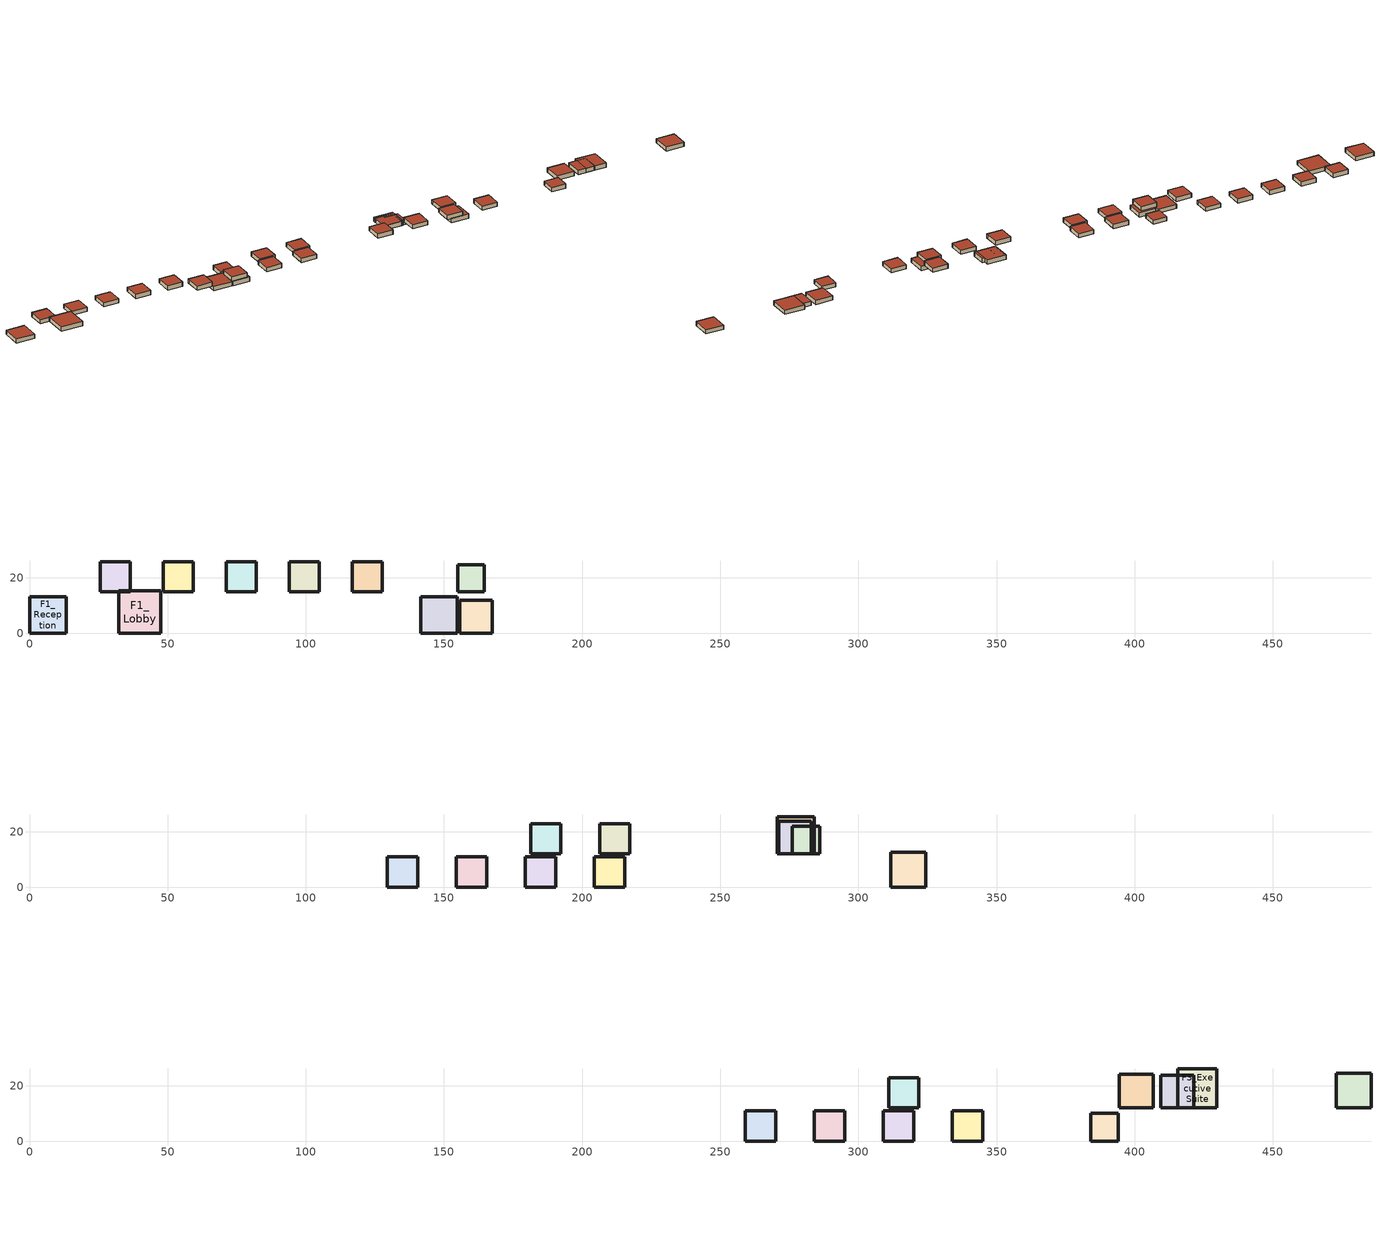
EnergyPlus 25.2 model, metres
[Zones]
F1_Reception
 floor ground (DefaultFloor): 0,13.23 13.23,13.23 13.23,0 0,0 z0
 wall outside (DefaultWall): 13.23,0 0,0 0,13.23 13.23,13.23 13.23,0 z0:3
 roof outside (DefaultRoof): 0,0 13.23,0 13.23,13.23 0,13.23 z3
F1_Lobby
 floor ground (DefaultFloor): 32.28,15.28 47.55,15.28 47.55,0 32.28,0 z0
 wall outside (DefaultWall): 47.55,0 32.28,0 32.28,15.28 47.55,15.28 47.55,0 z0:3
 roof outside (DefaultRoof): 32.28,0 47.55,0 47.55,15.28 32.28,15.28 z3
F1_Office_1
 floor ground (DefaultFloor): 25.6,25.8 36.4,25.8 36.4,15 25.6,15 z0
 wall outside (DefaultWall): 36.4,15 25.6,15 25.6,25.8 36.4,25.8 36.4,15 z0:3
 roof outside (DefaultRoof): 25.6,15 36.4,15 36.4,25.8 25.6,25.8 z3
F1_Office_2
 floor ground (DefaultFloor): 48.4,25.8 59.2,25.8 59.2,15 48.4,15 z0
 wall outside (DefaultWall): 59.2,15 48.4,15 48.4,25.8 59.2,25.8 59.2,15 z0:3
 roof outside (DefaultRoof): 48.4,15 59.2,15 59.2,25.8 48.4,25.8 z3
F1_Office_3
 floor ground (DefaultFloor): 71.2,25.8 82.01,25.8 82.01,15 71.2,15 z0
 wall outside (DefaultWall): 82.01,15 71.2,15 71.2,25.8 82.01,25.8 82.01,15 z0:3
 roof outside (DefaultRoof): 71.2,15 82.01,15 82.01,25.8 71.2,25.8 z3
F1_Office_4
 floor ground (DefaultFloor): 94.01,25.8 104.81,25.8 104.81,15 94.01,15 z0
 wall outside (DefaultWall): 104.81,15 94.01,15 94.01,25.8 104.81,25.8 104.81,15 z0:3
 roof outside (DefaultRoof): 94.01,15 104.81,15 104.81,25.8 94.01,25.8 z3
F1_Office_5
 floor ground (DefaultFloor): 116.81,25.8 127.61,25.8 127.61,15 116.81,15 z0
 wall outside (DefaultWall): 127.61,15 116.81,15 116.81,25.8 127.61,25.8 127.61,15 z0:3
 roof outside (DefaultRoof): 116.81,15 127.61,15 127.61,25.8 116.81,25.8 z3
F1_Conference_A
 floor ground (DefaultFloor): 141.6,13.23 154.83,13.23 154.83,0 141.6,0 z0
 wall outside (DefaultWall): 154.83,0 141.6,0 141.6,13.23 154.83,13.23 154.83,0 z0:3
 roof outside (DefaultRoof): 141.6,0 154.83,0 154.83,13.23 141.6,13.23 z3
F1_Conference_B
 floor ground (DefaultFloor): 155.66,11.83 167.49,11.83 167.49,0 155.66,0 z0
 wall outside (DefaultWall): 167.49,0 155.66,0 155.66,11.83 167.49,11.83 167.49,0 z0:3
 roof outside (DefaultRoof): 155.66,0 167.49,0 167.49,11.83 155.66,11.83 z3
F1_ServerRoom
 floor ground (DefaultFloor): 154.95,24.66 164.61,24.66 164.61,15 154.95,15 z0
 wall outside (DefaultWall): 164.61,15 154.95,15 154.95,24.66 164.61,24.66 164.61,15 z0:3
 roof outside (DefaultRoof): 154.95,15 164.61,15 164.61,24.66 154.95,24.66 z3
F2_Office_1
 floor ground (DefaultFloor): 129.54,10.95 140.5,10.95 140.5,0 129.54,0 z3.5
 wall outside (DefaultWall): 140.5,0 129.54,0 129.54,10.95 140.5,10.95 140.5,0 z3.5:6.5
 roof outside (DefaultRoof): 129.54,0 140.5,0 140.5,10.95 129.54,10.95 z6.5
F2_Office_2
 floor ground (DefaultFloor): 154.5,10.95 165.45,10.95 165.45,0 154.5,0 z3.5
 wall outside (DefaultWall): 165.45,0 154.5,0 154.5,10.95 165.45,10.95 165.45,0 z3.5:6.5
 roof outside (DefaultRoof): 154.5,0 165.45,0 165.45,10.95 154.5,10.95 z6.5
F2_Office_3
 floor ground (DefaultFloor): 179.45,10.95 190.41,10.95 190.41,0 179.45,0 z3.5
 wall outside (DefaultWall): 190.41,0 179.45,0 179.45,10.95 190.41,10.95 190.41,0 z3.5:6.5
 roof outside (DefaultRoof): 179.45,0 190.41,0 190.41,10.95 179.45,10.95 z6.5
F2_Office_4
 floor ground (DefaultFloor): 204.41,10.95 215.36,10.95 215.36,0 204.41,0 z3.5
 wall outside (DefaultWall): 215.36,0 204.41,0 204.41,10.95 215.36,10.95 215.36,0 z3.5:6.5
 roof outside (DefaultRoof): 204.41,0 215.36,0 215.36,10.95 204.41,10.95 z6.5
F2_Office_5
 floor ground (DefaultFloor): 181.36,22.95 192.32,22.95 192.32,12 181.36,12 z3.5
 wall outside (DefaultWall): 192.32,12 181.36,12 181.36,22.95 192.32,22.95 192.32,12 z3.5:6.5
 roof outside (DefaultRoof): 181.36,12 192.32,12 192.32,22.95 181.36,22.95 z6.5
F2_Office_6
 floor ground (DefaultFloor): 206.32,22.95 217.27,22.95 217.27,12 206.32,12 z3.5
 wall outside (DefaultWall): 217.27,12 206.32,12 206.32,22.95 217.27,22.95 217.27,12 z3.5:6.5
 roof outside (DefaultRoof): 206.32,12 217.27,12 217.27,22.95 206.32,22.95 z6.5
F2_Conference_A
 floor ground (DefaultFloor): 270.66,25.42 284.08,25.42 284.08,12 270.66,12 z3.5
 wall outside (DefaultWall): 284.08,12 270.66,12 270.66,25.42 284.08,25.42 284.08,12 z3.5:6.5
 roof outside (DefaultRoof): 270.66,12 284.08,12 284.08,25.42 270.66,25.42 z6.5
F2_Conference_B
 floor ground (DefaultFloor): 271.15,23.83 282.98,23.83 282.98,12 271.15,12 z3.5
 wall outside (DefaultWall): 282.98,12 271.15,12 271.15,23.83 282.98,23.83 282.98,12 z3.5:6.5
 roof outside (DefaultRoof): 271.15,12 282.98,12 282.98,23.83 271.15,23.83 z6.5
F2_ResearchLab
 floor ground (DefaultFloor): 311.68,12.65 324.33,12.65 324.33,0 311.68,0 z3.5
 wall outside (DefaultWall): 324.33,0 311.68,0 311.68,12.65 324.33,12.65 324.33,0 z3.5:6.5
 roof outside (DefaultRoof): 311.68,0 324.33,0 324.33,12.65 311.68,12.65 z6.5
F2_BreakRoom
 floor ground (DefaultFloor): 276,22 286,22 286,12 276,12 z3.5
 wall outside (DefaultWall): 286,12 276,12 276,22 286,22 286,12 z3.5:6.5
 roof outside (DefaultRoof): 276,12 286,12 286,22 276,22 z6.5
F3_Office_1
 floor ground (DefaultFloor): 259.09,10.95 270.04,10.95 270.04,0 259.09,0 z6.5
 wall outside (DefaultWall): 270.04,0 259.09,0 259.09,10.95 270.04,10.95 270.04,0 z6.5:9.5
 roof outside (DefaultRoof): 259.09,0 270.04,0 270.04,10.95 259.09,10.95 z9.5
F3_Office_2
 floor ground (DefaultFloor): 284.04,10.95 295,10.95 295,0 284.04,0 z6.5
 wall outside (DefaultWall): 295,0 284.04,0 284.04,10.95 295,10.95 295,0 z6.5:9.5
 roof outside (DefaultRoof): 284.04,0 295,0 295,10.95 284.04,10.95 z9.5
F3_Office_3
 floor ground (DefaultFloor): 309,10.95 319.95,10.95 319.95,0 309,0 z6.5
 wall outside (DefaultWall): 319.95,0 309,0 309,10.95 319.95,10.95 319.95,0 z6.5:9.5
 roof outside (DefaultRoof): 309,0 319.95,0 319.95,10.95 309,10.95 z9.5
F3_Office_4
 floor ground (DefaultFloor): 333.95,10.95 344.91,10.95 344.91,0 333.95,0 z6.5
 wall outside (DefaultWall): 344.91,0 333.95,0 333.95,10.95 344.91,10.95 344.91,0 z6.5:9.5
 roof outside (DefaultRoof): 333.95,0 344.91,0 344.91,10.95 333.95,10.95 z9.5
F3_Office_5
 floor ground (DefaultFloor): 310.91,22.95 321.86,22.95 321.86,12 310.91,12 z6.5
 wall outside (DefaultWall): 321.86,12 310.91,12 310.91,22.95 321.86,22.95 321.86,12 z6.5:9.5
 roof outside (DefaultRoof): 310.91,12 321.86,12 321.86,22.95 310.91,22.95 z9.5
F3_ExecutiveSuite
 floor ground (DefaultFloor): 415.55,26.14 429.7,26.14 429.7,12 415.55,12 z6.5
 wall outside (DefaultWall): 429.7,12 415.55,12 415.55,26.14 429.7,26.14 429.7,12 z6.5:9.5
 roof outside (DefaultRoof): 415.55,12 429.7,12 429.7,26.14 415.55,26.14 z9.5
F3_Conference_A
 floor ground (DefaultFloor): 394.43,24.25 406.68,24.25 406.68,12 394.43,12 z6.5
 wall outside (DefaultWall): 406.68,12 394.43,12 394.43,24.25 406.68,24.25 406.68,12 z6.5:9.5
 roof outside (DefaultRoof): 394.43,12 406.68,12 406.68,24.25 394.43,24.25 z9.5
F3_Conference_B
 floor ground (DefaultFloor): 409.47,23.83 421.3,23.83 421.3,12 409.47,12 z6.5
 wall outside (DefaultWall): 421.3,12 409.47,12 409.47,23.83 421.3,23.83 421.3,12 z6.5:9.5
 roof outside (DefaultRoof): 409.47,12 421.3,12 421.3,23.83 409.47,23.83 z9.5
F3_BreakRoom
 floor ground (DefaultFloor): 384,10 394,10 394,0 384,0 z6.5
 wall outside (DefaultWall): 394,0 384,0 384,10 394,10 394,0 z6.5:9.5
 roof outside (DefaultRoof): 384,0 394,0 394,10 384,10 z9.5
F3_RooftopLounge
 floor ground (DefaultFloor): 472.82,24.65 485.47,24.65 485.47,12 472.82,12 z6.5
 wall outside (DefaultWall): 485.47,12 472.82,12 472.82,24.65 485.47,24.65 485.47,12 z6.5:9.5
 roof outside (DefaultRoof): 472.82,12 485.47,12 485.47,24.65 472.82,24.65 z9.5
[Building]
Commercial Building 30 Zone: North Axis=0; Terrain=City; Loads Convergence Tolerance Value=0.04; Temperature Convergence Tolerance Value=0.4; Solar Distribution=FullInteriorAndExterior; Maximum Number of Warmup Days=25; Minimum Number of Warmup Days=6
[SITE:LOCATION]
Chicago_IL_USA: Latitude=41.88; Longitude=-87.63; Time Zone=-6; Elevation=190; Keep Site Location Information=No
[SIZINGPERIOD:DESIGNDAY] Day of Month=21; Humidity Condition Type=Wetbulb; Barometric Pressure=99063; Rain Indicator=No; Snow Indicator=No; Daylight Saving Time Indicator=No; Solar Model Indicator=ASHRAEClearSky; ASHRAE Clear Sky Optical Depth for Beam Irradiance taub=0; ASHRAE Clear Sky Optical Depth for Diffuse Irradiance taud=0; Sky Clearness=0; Begin Environment Reset Mode=FullResetAtBeginEnvironment
Name | Month | Day Type | Maximum DryBulb Temperature | Daily DryBulb Temperature Range | Wetbulb or DewPoint at Maximum DryBulb | Wind Speed | Wind Direction
Chicago_Winter_Design_Day | 1 | WinterDesignDay | -17.3 | 0 | -17.3 | 4.9 | 270
Chicago_Summer_Design_Day | 7 | SummerDesignDay | 33.3 | 10.7 | 23.8 | 5.3 | 230
[MATERIAL] Roughness=MediumRough; Specific Heat=900; Thermal Absorptance=0.9; Solar Absorptance=0.7; Visible Absorptance=0.7
Name | Thickness | Conductivity | Density
DefaultWallMaterial | 0.2 | 0.9 | 1800
DefaultRoofMaterial | 0.15 | 0.8 | 1600
DefaultFloorMaterial | 0.25 | 1.5 | 2400
[CONSTRUCTION]
DefaultWall: DefaultWallMaterial
DefaultRoof: DefaultRoofMaterial
DefaultFloor: DefaultFloorMaterial
[Zone] Type=1; Multiplier=1
Name | Ceiling Height | Volume | Floor Area
F1_Reception; F1_Conference_A | 3.5 | 525 | 175
F1_Lobby | 3.5 | 700 | 233.333
F1_Office_1; F1_Office_2; F1_Office_3; F1_Office_4; F1_Office_5 | 3.5 | 350 | 116.667
F1_Conference_B | 3.5 | 420 | 140
F1_ServerRoom | 3.5 | 280 | 93.3333
F2_Office_1; F2_Office_2; F2_Office_3; F2_Office_4; F2_Office_5; F2_Office_6; F3_Office_1; F3_Office_2; F3_Office_3; F3_Office_4; F3_Office_5 | 3 | 360 | 120
F2_Conference_A | 3 | 540 | 180
F2_Conference_B; F3_Conference_B | 3 | 420 | 140
F2_ResearchLab; F3_RooftopLounge | 3 | 480 | 160
F2_BreakRoom; F3_BreakRoom | 3 | 300 | 100
F3_ExecutiveSuite | 3 | 600 | 200
F3_Conference_A | 3 | 450 | 150
[People] Number of People Schedule=Office_Occupancy; Number of People Calculation Method=People; Fraction Radiant=0.3; Sensible Heat Fraction=autocalculate; Activity Level Schedule=Office_Activity
Name | Zone or ZoneList or Space or SpaceList | Number of People
F1_Reception_People | F1_Reception | 8
F1_Lobby_People | F1_Lobby | 15
F1_Office_1_People | F1_Office_1 | 5
F1_Office_2_People | F1_Office_2 | 5
F1_Office_3_People | F1_Office_3 | 5
F1_Office_4_People | F1_Office_4 | 5
F1_Office_5_People | F1_Office_5 | 5
F1_Conference_A_People | F1_Conference_A | 20
F1_Conference_B_People | F1_Conference_B | 15
F1_ServerRoom_People | F1_ServerRoom | 2
F2_Office_1_People | F2_Office_1 | 5
F2_Office_2_People | F2_Office_2 | 5
F2_Office_3_People | F2_Office_3 | 5
F2_Office_4_People | F2_Office_4 | 5
F2_Office_5_People | F2_Office_5 | 5
F2_Office_6_People | F2_Office_6 | 5
F2_Conference_A_People | F2_Conference_A | 20
F2_Conference_B_People | F2_Conference_B | 15
F2_ResearchLab_People | F2_ResearchLab | 8
F2_BreakRoom_People | F2_BreakRoom | 10
F3_Office_1_People | F3_Office_1 | 5
F3_Office_2_People | F3_Office_2 | 5
F3_Office_3_People | F3_Office_3 | 5
F3_Office_4_People | F3_Office_4 | 5
F3_Office_5_People | F3_Office_5 | 5
F3_ExecutiveSuite_People | F3_ExecutiveSuite | 6
F3_Conference_A_People | F3_Conference_A | 18
F3_Conference_B_People | F3_Conference_B | 15
F3_BreakRoom_People | F3_BreakRoom | 10
F3_RooftopLounge_People | F3_RooftopLounge | 12
[Lights] Schedule=Office_Lighting; Design Level Calculation Method=Watts/Area; Return Air Fraction=0; Fraction Radiant=0.4; Fraction Visible=0.2
Name | Zone or ZoneList or Space or SpaceList | Watts per Floor Area
F1_Reception_Lights | F1_Reception | 15
F1_Lobby_Lights | F1_Lobby | 16
F1_Office_1_Lights | F1_Office_1 | 10.76
F1_Office_2_Lights | F1_Office_2 | 10.76
F1_Office_3_Lights | F1_Office_3 | 10.76
F1_Office_4_Lights | F1_Office_4 | 10.76
F1_Office_5_Lights | F1_Office_5 | 10.76
F1_Conference_A_Lights | F1_Conference_A | 12
F1_Conference_B_Lights | F1_Conference_B | 12
F1_ServerRoom_Lights | F1_ServerRoom | 8
F2_Office_1_Lights | F2_Office_1 | 10.76
F2_Office_2_Lights | F2_Office_2 | 10.76
F2_Office_3_Lights | F2_Office_3 | 10.76
F2_Office_4_Lights | F2_Office_4 | 10.76
F2_Office_5_Lights | F2_Office_5 | 10.76
F2_Office_6_Lights | F2_Office_6 | 10.76
F2_Conference_A_Lights | F2_Conference_A | 12
F2_Conference_B_Lights | F2_Conference_B | 12
F2_ResearchLab_Lights | F2_ResearchLab | 14
F2_BreakRoom_Lights | F2_BreakRoom | 10
F3_Office_1_Lights | F3_Office_1 | 10.76
F3_Office_2_Lights | F3_Office_2 | 10.76
F3_Office_3_Lights | F3_Office_3 | 10.76
F3_Office_4_Lights | F3_Office_4 | 10.76
F3_Office_5_Lights | F3_Office_5 | 10.76
F3_ExecutiveSuite_Lights | F3_ExecutiveSuite | 12
F3_Conference_A_Lights | F3_Conference_A | 12
F3_Conference_B_Lights | F3_Conference_B | 12
F3_BreakRoom_Lights | F3_BreakRoom | 10
F3_RooftopLounge_Lights | F3_RooftopLounge | 12
[ElectricEquipment] Design Level Calculation Method=Watts/Area; Fraction Latent=0; Fraction Lost=0
Name | Zone or ZoneList or Space or SpaceList | Schedule | Watts per Floor Area | Fraction Radiant
F1_Reception_Equip | F1_Reception | Office_Equipment | 8 | 0.5
F1_Lobby_Equip | F1_Lobby | Office_Equipment | 5 | 0.5
F1_Office_1_Equip | F1_Office_1 | Office_Equipment | 10.76 | 0.5
F1_Office_2_Equip | F1_Office_2 | Office_Equipment | 10.76 | 0.5
F1_Office_3_Equip | F1_Office_3 | Office_Equipment | 10.76 | 0.5
F1_Office_4_Equip | F1_Office_4 | Office_Equipment | 10.76 | 0.5
F1_Office_5_Equip | F1_Office_5 | Office_Equipment | 10.76 | 0.5
F1_Conference_A_Equip | F1_Conference_A | Office_Equipment | 8 | 0.5
F1_Conference_B_Equip | F1_Conference_B | Office_Equipment | 8 | 0.5
F1_ServerRoom_Equip | F1_ServerRoom | Always On | 200 | 0.3
F2_Office_1_Equip | F2_Office_1 | Office_Equipment | 10.76 | 0.5
F2_Office_2_Equip | F2_Office_2 | Office_Equipment | 10.76 | 0.5
F2_Office_3_Equip | F2_Office_3 | Office_Equipment | 10.76 | 0.5
F2_Office_4_Equip | F2_Office_4 | Office_Equipment | 10.76 | 0.5
F2_Office_5_Equip | F2_Office_5 | Office_Equipment | 10.76 | 0.5
F2_Office_6_Equip | F2_Office_6 | Office_Equipment | 10.76 | 0.5
F2_Conference_A_Equip | F2_Conference_A | Office_Equipment | 8 | 0.5
F2_Conference_B_Equip | F2_Conference_B | Office_Equipment | 8 | 0.5
F2_ResearchLab_Equip | F2_ResearchLab | Office_Equipment | 25 | 0.5
F2_BreakRoom_Equip | F2_BreakRoom | Office_Equipment | 15 | 0.5
F3_Office_1_Equip | F3_Office_1 | Office_Equipment | 10.76 | 0.5
F3_Office_2_Equip | F3_Office_2 | Office_Equipment | 10.76 | 0.5
F3_Office_3_Equip | F3_Office_3 | Office_Equipment | 10.76 | 0.5
F3_Office_4_Equip | F3_Office_4 | Office_Equipment | 10.76 | 0.5
F3_Office_5_Equip | F3_Office_5 | Office_Equipment | 10.76 | 0.5
F3_ExecutiveSuite_Equip | F3_ExecutiveSuite | Office_Equipment | 12 | 0.5
F3_Conference_A_Equip | F3_Conference_A | Office_Equipment | 8 | 0.5
F3_Conference_B_Equip | F3_Conference_B | Office_Equipment | 8 | 0.5
F3_BreakRoom_Equip | F3_BreakRoom | Office_Equipment | 15 | 0.5
F3_RooftopLounge_Equip | F3_RooftopLounge | Office_Equipment | 8 | 0.5
[HVACTemplate:Thermostat] Constant Heating Setpoint=20; Constant Cooling Setpoint=24
Thermostat_F1_Reception; Thermostat_F1_Lobby; Thermostat_F1_Office_1; Thermostat_F1_Office_2; Thermostat_F1_Office_3; Thermostat_F1_Office_4; Thermostat_F1_Office_5; Thermostat_F1_Conference_A; Thermostat_F1_Conference_B; Thermostat_F1_ServerRoom; Thermostat_F2_Office_1; Thermostat_F2_Office_2; Thermostat_F2_Office_3; Thermostat_F2_Office_4; Thermostat_F2_Office_5; Thermostat_F2_Office_6; Thermostat_F2_Conference_A; Thermostat_F2_Conference_B; Thermostat_F2_ResearchLab; Thermostat_F2_BreakRoom; Thermostat_F3_Office_1; Thermostat_F3_Office_2; Thermostat_F3_Office_3; Thermostat_F3_Office_4; Thermostat_F3_Office_5; Thermostat_F3_ExecutiveSuite; Thermostat_F3_Conference_A; Thermostat_F3_Conference_B; Thermostat_F3_BreakRoom; Thermostat_F3_RooftopLounge
[HVACTemplate:Zone:VRF] Template VRF System=VRF_System_1; Cooling Supply Air Flow Rate=Autosize; No Cooling Supply Air Flow Rate=Autosize; Heating Supply Air Flow Rate=Autosize; No Heating Supply Air Flow Rate=Autosize; Cooling Outdoor Air Flow Rate=Autosize; Heating Outdoor Air Flow Rate=Autosize; No Load Outdoor Air Flow Rate=Autosize; Cooling Coil Gross Rated Total Capacity=Autosize; Cooling Coil Gross Rated Sensible Heat Ratio=Autosize; Heat Pump Heating Coil Gross Rated Capacity=Autosize
Name | Template Thermostat
F1_Reception | Thermostat_F1_Reception
F1_Lobby | Thermostat_F1_Lobby
F1_Office_1 | Thermostat_F1_Office_1
F1_Office_2 | Thermostat_F1_Office_2
F1_Office_3 | Thermostat_F1_Office_3
F1_Office_4 | Thermostat_F1_Office_4
F1_Office_5 | Thermostat_F1_Office_5
F1_Conference_A | Thermostat_F1_Conference_A
F1_Conference_B | Thermostat_F1_Conference_B
F1_ServerRoom | Thermostat_F1_ServerRoom
F2_Office_1 | Thermostat_F2_Office_1
F2_Office_2 | Thermostat_F2_Office_2
F2_Office_3 | Thermostat_F2_Office_3
F2_Office_4 | Thermostat_F2_Office_4
F2_Office_5 | Thermostat_F2_Office_5
F2_Office_6 | Thermostat_F2_Office_6
F2_Conference_A | Thermostat_F2_Conference_A
F2_Conference_B | Thermostat_F2_Conference_B
F2_ResearchLab | Thermostat_F2_ResearchLab
F2_BreakRoom | Thermostat_F2_BreakRoom
F3_Office_1 | Thermostat_F3_Office_1
F3_Office_2 | Thermostat_F3_Office_2
F3_Office_3 | Thermostat_F3_Office_3
F3_Office_4 | Thermostat_F3_Office_4
F3_Office_5 | Thermostat_F3_Office_5
F3_ExecutiveSuite | Thermostat_F3_ExecutiveSuite
F3_Conference_A | Thermostat_F3_Conference_A
F3_Conference_B | Thermostat_F3_Conference_B
F3_BreakRoom | Thermostat_F3_BreakRoom
F3_RooftopLounge | Thermostat_F3_RooftopLounge
[HVACTemplate:System:VRF]
VRF_System_1: Gross Rated Total Cooling Capacity=Autosize; Gross Rated Cooling COP=3.3; Minimum Outdoor Temperature in Cooling Mode=-10; Maximum Outdoor Temperature in Cooling Mode=48; Gross Rated Heating Capacity=Autosize; Rated Heating Capacity Sizing Ratio=1; Gross Rated Heating COP=3.5; Minimum Outdoor Temperature in Heating Mode=-25; Maximum Outdoor Temperature in Heating Mode=18; Minimum Heat Pump PartLoad Ratio=0.15; Zone Name for Master Thermostat Location=F1_Reception; Master Thermostat Priority Control Type=LoadPriority
[Schedule:Compact]
Office_Occupancy: Through: 12/31, For: Weekdays, Until: 06:00, 0, Until: 07:00, 0.1, Until: 08:00, 0.5, Until: 12:00, 1, Until: 13:00, 0.5, Until: 17:00, 1, Until: 18:00, 0.5, Until: 24:00, 0, For: Saturday, Until: 06:00, 0, Until: 12:00, 0.25, Until: 24:00, 0, For: AllOtherDays, Until: 24:00, 0
Office_Lighting: Through: 12/31, For: Weekdays, Until: 06:00, 0.05, Until: 07:00, 0.2, Until: 17:00, 0.9, Until: 18:00, 0.5, Until: 24:00, 0.05, For: Saturday, Until: 06:00, 0.05, Until: 12:00, 0.5, Until: 24:00, 0.05, For: AllOtherDays, Until: 24:00, 0.05
Office_Equipment: Through: 12/31, For: Weekdays, Until: 06:00, 0.1, Until: 07:00, 0.3, Until: 17:00, 0.9, Until: 18:00, 0.5, Until: 24:00, 0.1, For: Saturday, Until: 06:00, 0.1, Until: 12:00, 0.5, Until: 24:00, 0.1, For: AllOtherDays, Until: 24:00, 0.1
Office_Activity: Through: 12/31, For: AllDays, Until: 24:00, 120
Always On: Through: 12/31, For: AllDays, Until: 24:00, 1
